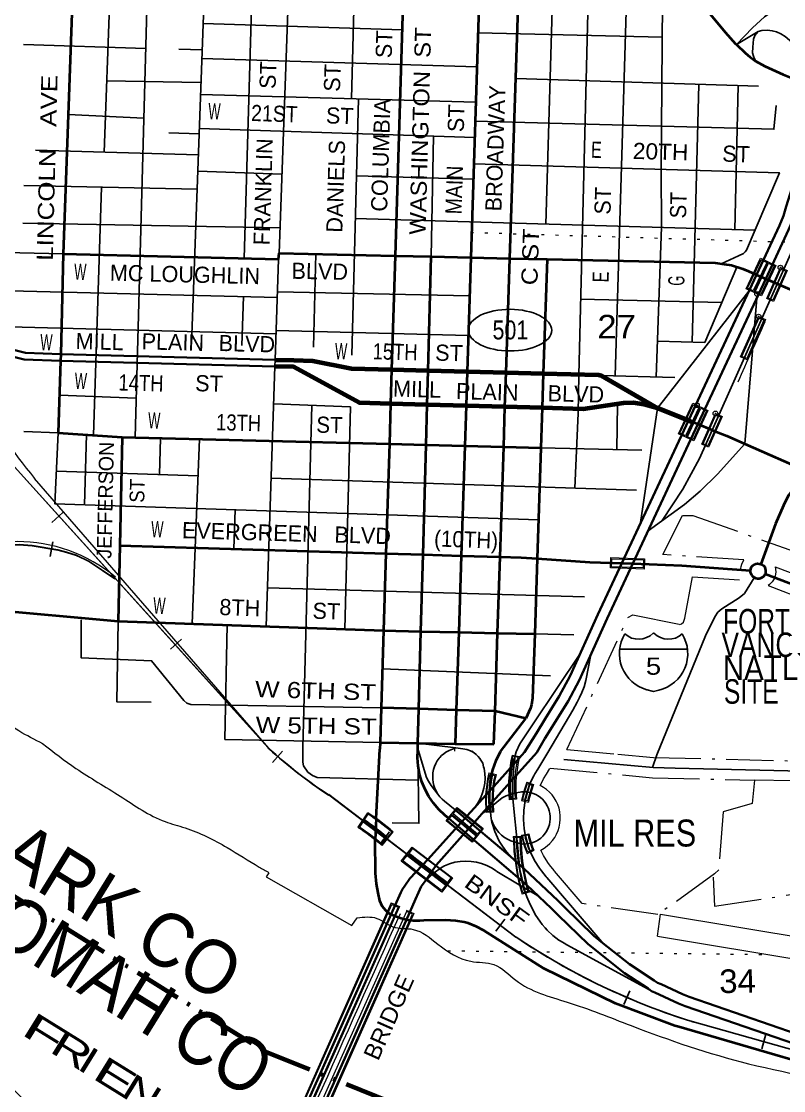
# Model space of a CAD drawing. Header units: feet. Extents: x -481249 to -254670, y -730376 to -544252.
# Drawn here: x -431141 to -425484, y -684744 to -676807 of the extents above; entities that cross this region are included whole.
import ezdxf
from ezdxf.enums import TextEntityAlignment as Align

# ---------------------------------------------------------------- set-up
doc = ezdxf.new("R2010")
doc.units = ezdxf.units.FT
doc.header["$LTSCALE"] = 70
doc.header["$PDMODE"] = 32
doc.header["$PDSIZE"] = 35
for name, pattern in [('DASH_DOUBLE_DOT', [9.2, 5, -1.2, 0.3, -1.2, 0.3, -1.2]), ('DOT_DASHED', [7.7, 5, -1.2, 0.3, -1.2]), ('DOTTED', [1.5, 0.3, -1.2])]:
    doc.linetypes.add(name, pattern=pattern)
for name, color, linetype, lineweight in [('10', 7, 'DASH_DOUBLE_DOT', 70), ('15', 7, 'Continuous', 25), ('17', 7, 'Continuous', 25), ('18', 7, 'Continuous', 35), ('19', 7, 'Continuous', 25), ('23', 7, 'Continuous', 70), ('24', 7, 'Continuous', 25), ('26', 7, 'Continuous', 40), ('27', 7, 'Continuous', 13), ('29', 7, 'Continuous', 25), ('34', 7, 'Continuous', 25), ('36', 7, 'Continuous', 13), ('39', 7, 'Continuous', 13), ('41', 7, 'Continuous', 13), ('44', 7, 'DOT_DASHED', 13), ('55', 7, 'Continuous', 13), ('56', 7, 'Continuous', 13), ('59', 7, 'Continuous', 13), ('60', 7, 'Continuous', 13), ('61', 7, 'Continuous', 13), ('7', 7, 'DOTTED', 13)]:
    doc.layers.add(name, color=color, linetype=linetype, lineweight=lineweight)
doc.layers.add('12', color=7, linetype='Continuous')
doc.layers.add('30', color=7, linetype='Continuous')

msp = doc.modelspace()

# ---------------------------------------------------------------- linework, layer by layer
at = {"layer": '10'}
msp.add_lwpolyline([(-432912.06, -682131.71), (-432469.8, -682511.77), (-429328.42, -684455.82), (-420368.76, -688056.63), (-416379.03, -688314.25)], dxfattribs=at)
at = {"layer": '15'}
for p, q in [((-426452.22, -681348.02), (-426449.59, -681345.37)), ((-426446.71, -681347.54), (-426449.82, -681345.37)), ((-426700.12, -681467.53), (-426448.86, -681467.53)), ((-426448.86, -681781.66), (-426506.94, -681765.33)), ((-426449.34, -681781.89), (-426391.5, -681764.86))]:
    msp.add_line(p, q, dxfattribs=at)
msp.add_lwpolyline([(-426198.56, -681467.53), (-426449.34, -681467.53), (-426448.86, -681467.53)], dxfattribs=at)
for centre, radius, start, end in [((-426425.03, -681499.43), 278.27, 148.44436, 254.43378), ((-426560.1, -681242.55), 150.58, 227.34248, 315.8117), ((-426338.59, -681242.55), 150.58, 224.18831, 312.69403), ((-426473.67, -681499.43), 278.27, 283.08087, 31.62484)]:
    msp.add_arc(centre, radius, start, end, dxfattribs=at)
at = {"layer": '17'}
msp.add_ellipse((-427514.52, -679098.57), major_axis=(309.24, -1), ratio=0.500121, dxfattribs=at)
at = {"layer": '18'}
for p, q in [((-425685.4, -678686.84), (-426190.38, -679769.29)), ((-425616.49, -678716.53), (-426120.73, -679797.38)), ((-426190.38, -679769.29), (-426684.63, -680828.74)), ((-426120.73, -679797.38), (-426603.29, -680831.77)), ((-427901.73, -682780.18), (-427848.57, -682721.21))]:
    msp.add_line(p, q, dxfattribs=at)
for points in [[(-425337.85, -677245.11), (-425346.62, -677488.03), (-425360.26, -677632.88), (-425388.51, -677863.67), (-425423.82, -678047.36), (-425466.18, -678181.59), (-425485.02, -678249.88), (-425515.61, -678322.89), (-425685.4, -678686.84)], [(-425262.95, -677249.18), (-425271.75, -677492.9), (-425285.69, -677640.95), (-425314.38, -677875.32), (-425350.99, -678065.79), (-425394.24, -678202.86), (-425413.99, -678274.44), (-425447.01, -678353.25), (-425616.49, -678716.53)], [(-426684.63, -680828.74), (-426862, -681208.93), (-427069.13, -681665.79), (-427149.16, -681816.51), (-427252.73, -681984.9), (-427318.64, -682090.87), (-427406.37, -682230.76)], [(-426603.29, -680831.77), (-426793.86, -681240.27), (-427001.79, -681698.89), (-427084.03, -681853.78), (-427188.94, -682024.35), (-427255.03, -682130.6), (-427316.61, -682232.67)], [(-427778.83, -682643.87), (-427722.24, -682581.1), (-427635.58, -682484.99), (-427446.93, -682275.76), (-427406.37, -682230.76)], [(-427723.98, -682690.15), (-427641.64, -682597.68), (-427469.42, -682404.26), (-427316.61, -682232.67)], [(-427848.57, -682721.21), (-427834.17, -682705.24), (-427778.83, -682643.87)], [(-427793.14, -682767.81), (-427776.43, -682749.05), (-427723.98, -682690.15)], [(-428924.51, -684618.15), (-428366.23, -683366.38), (-428324.68, -683273.23), (-428313.03, -683247.12), (-428296.27, -683223.23), (-428258.12, -683168.88), (-428122.23, -683024.73), (-427901.73, -682780.18)], [(-428145.55, -683189.05), (-428062.49, -683070.29), (-427846.27, -682827.47), (-427793.14, -682767.81)], [(-428812.96, -684662.98), (-428257.66, -683417.89), (-428215.58, -683323.56), (-428193.34, -683273.56), (-428173.6, -683229.17), (-428145.55, -683189.05)], [(-430862.86, -689102.35), (-430787.35, -688885.23), (-429780.95, -686538.44), (-428924.51, -684618.15)], [(-430749.38, -689141.82), (-430675.26, -688928.69), (-429670.88, -686586.59), (-428812.96, -684662.98)]]:
    msp.add_lwpolyline(points, dxfattribs=at)
at = {"layer": '19'}
for p, q in [((-428198.07, -682163.89), (-427916.94, -682199.82)), ((-427967.23, -682218.87), (-427916.94, -682199.82)), ((-427795.31, -682222.52), (-427770.65, -682245.98))]:
    msp.add_line(p, q, dxfattribs=at)
for points in [[(-425834.79, -676979.34), (-425714.66, -676855.38), (-425625.7, -676772.5), (-425498.32, -676685.22)], [(-425834.79, -676979.34), (-425673.98, -676882.78), (-425646.66, -676874.28), (-425604.28, -676871.92), (-425568.96, -676875.46), (-425536.04, -676884.34), (-425504.2, -676897.84), (-425472.41, -676919.04), (-425424.14, -676961.45), (-425402.95, -676985.01), (-425381.75, -677017.99), (-425369.98, -677040.37), (-425367.55, -677061.95), (-425367.62, -677208.23), (-425377.04, -677446.18), (-425379.4, -677575.76), (-425367.62, -677674.71)], [(-425673.98, -676882.78), (-425697.29, -676911.97), (-425707.89, -676939.07), (-425713.21, -676998.25), (-425713.78, -677039.19), (-425707.89, -677065.11), (-425704.01, -677072.3), (-425690.7, -677100.65)], [(-425068.3, -677449.22), (-425086.1, -677616.89), (-425095.06, -677662.02), (-425102.12, -677691.47), (-425143.32, -677846.67), (-425180.99, -677959.76), (-425242.22, -678107.01), (-426014.07, -679840.4)], [(-425742.95, -678810.21), (-426420.17, -679676.6), (-426545.62, -680526.64)], [(-426489.58, -680588.03), (-426220.63, -680392.34), (-426102.89, -680293.38), (-425975.72, -680168.51), (-425770.74, -679943.44), (-425683.67, -678860.53)], [(-426014.07, -679840.4), (-426108.05, -680051.46), (-426232.48, -680279.87), (-426384.95, -680511.9)], [(-427468.27, -682229.45), (-427440.9, -682169.93), (-427412.65, -682125.19), (-427343.21, -682020.38), (-426992.23, -681496.17)], [(-428049.15, -682542.97), (-428100.22, -682478.29), (-428120.36, -682446.94), (-428133.79, -682418.95), (-428195.24, -682214.04)], [(-427921.6, -682659.83), (-428000.47, -682594.9), (-428018.48, -682579.32), (-428034.77, -682561.95), (-428049.15, -682542.97), (-428061.47, -682522.59), (-428071.59, -682501.04), (-428079.41, -682478.55), (-428084.82, -682455.36), (-428087.79, -682431.73), (-428088.27, -682407.92), (-428086.26, -682384.2), (-428081.78, -682360.81), (-428074.87, -682338.02), (-428065.63, -682316.08), (-428054.14, -682295.22), (-428040.53, -682275.68), (-428036.13, -682270.18), (-428022.27, -682255.67), (-428006.98, -682242.69), (-427990.41, -682231.37), (-427967.23, -682218.87)], [(-427916.94, -682199.82), (-427865.96, -682207.04), (-427835.8, -682212.14), (-427808.53, -682222.24)], [(-427808.53, -682222.24), (-427798.77, -682226.93), (-427781.7, -682237.46), (-427765.82, -682249.72), (-427751.3, -682263.58), (-427738.32, -682278.87), (-427730.48, -682290.34), (-427717.33, -682313.76), (-427710.44, -682340.34), (-427707.22, -682352.78), (-427701.78, -682389.06), (-427700.17, -682425.72), (-427702.39, -682462.34), (-427708.43, -682498.53), (-427718.22, -682533.88), (-427731.65, -682568.03), (-427748.58, -682600.58), (-427768.82, -682631.18), (-427778.83, -682643.87)], [(-426464.19, -684004.22), (-426489.19, -683990.57), (-427092.53, -683661.18), (-427113.88, -683649.52), (-427142.53, -683631.74), (-427151.96, -683625.88), (-427197.1, -683591.8), (-427238.44, -683553.2), (-427253.82, -683535.48), (-427275.59, -683510.39), (-427292.71, -683485.48), (-427322.16, -683442.63), (-427365.71, -683362.88), (-427390.26, -683304.02), (-427400.69, -683279.02), (-427440.96, -683102.83), (-427455.87, -682942.76), (-427494.28, -682578.6), (-427493.84, -682427.94), (-427487.26, -682336.45), (-427476.24, -682256.03), (-427468.27, -682229.45)], [(-427655.32, -682724.66), (-427652.67, -682733.97), (-427642.45, -682759.43), (-427629.62, -682783.68), (-427614.33, -682806.46), (-427596.75, -682827.51), (-427577.05, -682846.61), (-427555.47, -682863.55), (-427532.24, -682878.14), (-427507.61, -682890.22), (-427435.19, -682911.94), (-427433.79, -682912.11), (-427423.51, -682912.99), (-427396.98, -682911.71), (-427374.17, -682909.79), (-427359.4, -682906.98), (-427358.13, -682906.63), (-427338.88, -682900.16), (-427320.42, -682891.72), (-427302.93, -682881.4), (-427286.63, -682869.3), (-427271.67, -682855.57), (-427258.23, -682840.35), (-427246.46, -682823.81), (-427236.48, -682806.12), (-427228.41, -682787.49), (-427222.32, -682768.12), (-427218.3, -682748.22), (-427216.37, -682728.01), (-427216.57, -682707.71), (-427218.89, -682687.54), (-427223.31, -682667.72), (-427229.77, -682648.47), (-427238.21, -682630), (-427248.54, -682612.52), (-427260.63, -682596.21), (-427274.36, -682581.26), (-427289.59, -682567.82), (-427306.13, -682556.05), (-427323.81, -682546.07), (-427342.44, -682537.99), (-427361.9, -682531.19), (-427394.79, -682526.51), (-427414.71, -682525.99), (-427428.68, -682526.81), (-427439.08, -682527.3), (-427472.04, -682532.15), (-427542.46, -682555.13), (-427571.94, -682570.64), (-427692.8, -682665.6), (-427723.98, -682690.15)], [(-427300.16, -683302.68), (-427327.29, -683286.42), (-427375.69, -683257.42), (-427446.37, -683215.06), (-427611.67, -683116), (-427617.36, -683111.85), (-427651.31, -683090.15), (-427687.34, -683072.11), (-427725.07, -683057.95), (-427764.06, -683047.8), (-427803.9, -683041.78), (-427844.16, -683039.96), (-427884.38, -683042.36), (-427924.13, -683048.95), (-427962.98, -683059.66), (-428000.49, -683074.37), (-428023.59, -683086.93), (-428033.58, -683094.2), (-428073.96, -683125.72), (-428145.55, -683189.05)]]:
    msp.add_lwpolyline(points, dxfattribs=at)
at = {"layer": '23', "lineweight": 35}
for p, q in [((-430850.63, -679326.26), (-429258.92, -679368.2)), ((-430849.31, -679276.28), (-429257.23, -679318.23)), ((-427848.57, -682721.21), (-427921.6, -682659.83)), ((-427901.73, -682780.18), (-427971.24, -682720.91))]:
    msp.add_line(p, q, dxfattribs=at)
at = {"layer": '23'}
for p, q in [((-426190.38, -679769.29), (-426420.17, -679676.6)), ((-426155.79, -679783.24), (-426190.38, -679769.29))]:
    msp.add_line(p, q, dxfattribs=at)
at = {"layer": '23', "lineweight": 35}
for points in [[(-433012.24, -677979.45), (-431456.95, -679137.85), (-431309.04, -679216.79), (-431111.82, -679266.13), (-430849.31, -679276.28)], [(-433047.32, -678015.67), (-431483.8, -679180.19), (-431327.15, -679263.8), (-431119.41, -679315.77), (-430850.63, -679326.26)], [(-427511.84, -683006.02), (-427621.43, -682912.14), (-427793.14, -682767.81), (-427848.57, -682721.21)], [(-427300.16, -683302.68), (-427388.7, -683217.64), (-427846.27, -682827.47), (-427901.73, -682780.18)], [(-426825.47, -683649.15), (-426892.5, -683595.85), (-427108.29, -683383.9), (-427150.5, -683342.43), (-427158.29, -683335.04), (-427411.84, -683094.43), (-427511.84, -683006.02)], [(-426464.19, -684004.22), (-426489.19, -683986.5), (-426664.85, -683871.34), (-426935.71, -683657.04), (-427157.68, -683440.04), (-427188.62, -683409.79), (-427207.68, -683391.49), (-427300.16, -683302.68)], [(-422855.94, -684627.71), (-423666.98, -684630.08), (-423690.35, -684630.15), (-423716.98, -684626.78), (-424530.9, -684523.82), (-425382.94, -684325.15), (-426184.54, -684047.19), (-426210.08, -684038.33), (-426234.54, -684027.17), (-426394.06, -683954.39), (-426419.98, -683942.56), (-426444.06, -683926.77), (-426628.31, -683805.91), (-426825.47, -683649.15)], [(-422856.52, -684702.8), (-423668.08, -684705.17), (-423694.21, -684705.25), (-423718.08, -684702.23), (-424544.1, -684597.73), (-425403.79, -684397.29), (-426213.67, -684116.45), (-426238.97, -684107.68), (-426263.67, -684096.28), (-426439.19, -684015.22), (-426464.19, -684004.22)]]:
    msp.add_lwpolyline(points, dxfattribs=at)
at = {"layer": '23'}
for points in [[(-429257.23, -679318.23), (-429119.94, -679321.84), (-428976.92, -679325.61), (-428691.24, -679383.15)], [(-428400.96, -679644.97), (-428630.68, -679638.7), (-429121.26, -679371.83), (-429258.92, -679368.2)], [(-428691.24, -679383.15), (-428393.09, -679391.01), (-428122.46, -679398.14), (-427832.79, -679405.77), (-427543.72, -679413.38), (-427267.87, -679420.65)], [(-427267.87, -679420.65), (-426859.1, -679431.42), (-426838.02, -679435.15), (-426809.34, -679451.97), (-426420.17, -679676.6)], [(-426420.17, -679676.6), (-426518.77, -679650.86), (-426599.62, -679638.35), (-426673.43, -679641.36), (-426971.79, -679683.95), (-427276.22, -679675.65), (-427552.04, -679668.12), (-427840.99, -679660.24), (-428129.41, -679652.37), (-428400.96, -679644.97)]]:
    msp.add_lwpolyline(points, dxfattribs=at)
at = {"layer": '24'}
msp.add_line((-427655.32, -682724.66), (-427659.29, -682676.46), dxfattribs=at)
for points in [[(-427233.32, -682234.43), (-427047.79, -681918.52), (-427016.01, -681860.23), (-426998.36, -681825.49), (-426981.88, -681787.81), (-426965.4, -681745.42), (-426951.28, -681699.49), (-426915.93, -681509.51)], [(-426825.47, -683649.15), (-426834.33, -683638.77), (-427241.09, -683162.5), (-427245.84, -683156.94), (-427280.38, -683112.5), (-427295.3, -683093.3), (-427332.01, -683034.58), (-427367.86, -682964.61), (-427373.43, -682949.04), (-427383.23, -682916.17), (-427402.22, -682843.33), (-427409.31, -682800.63), (-427414.81, -682731.6), (-427413.06, -682662.37), (-427402.76, -682590.16), (-427367.01, -682466.16), (-427357.1, -682442.88), (-427338.32, -682406.27), (-427331.2, -682392.39), (-427308.82, -682356.27), (-427233.32, -682234.43)], [(-427511.84, -683006.02), (-427547.38, -682962.16), (-427580.89, -682913.61), (-427590.62, -682899), (-427597.85, -682887.5), (-427608.37, -682863.61), (-427627.58, -682819.99), (-427650.09, -682749.75), (-427655.32, -682724.66)]]:
    msp.add_lwpolyline(points, dxfattribs=at)
at = {"layer": '26'}
for p, q in [((-430760.03, -676524.7), (-430830.07, -678533.1)), ((-427516.02, -678565.49), (-427452.7, -676626.73)), ((-428099.34, -678552.33), (-427805.51, -678558.96)), ((-427516.02, -678565.49), (-427240.04, -678571.72)), ((-428393.09, -679391.01), (-428400.96, -679644.97)), ((-426120.73, -679797.38), (-426155.79, -679783.24)), ((-426014.07, -679840.4), (-426120.73, -679797.38)), ((-425770.74, -679943.44), (-425299.39, -680150.55)), ((-428435.39, -680755.74), (-428453.13, -681328.26)), ((-428175.39, -681334.33), (-428159.8, -680764.08)), ((-427876.84, -680772.65), (-427895.14, -681340.65)), ((-427606.88, -681347.15), (-427588.4, -680781.38)), ((-427312.88, -680794), (-427331.21, -681353.36)), ((-430423.63, -681257.64), (-428453.13, -681328.26)), ((-428453.13, -681328.26), (-428470.91, -681901.72)), ((-428191.13, -681910.06), (-428175.39, -681334.33)), ((-427895.14, -681340.65), (-427913.75, -681918.33)), ((-427625.82, -681926.91), (-427606.88, -681347.15)), ((-428470.91, -681901.72), (-428478.89, -682159.43)), ((-427913.75, -681918.33), (-428191.13, -681910.06)), ((-427913.75, -681918.33), (-427921.81, -682168.28)), ((-427633.85, -682172.85), (-427625.82, -681926.91)), ((-427584.26, -682226.99), (-427398.46, -681981.37)), ((-428478.89, -682159.43), (-428480.4, -682207.99)), ((-428478.89, -682159.43), (-428198.07, -682163.89)), ((-428507.53, -682724.51), (-428480.4, -682207.99)), ((-428507.53, -682724.51), (-428515.79, -682881.61))]:
    msp.add_line(p, q, dxfattribs=at)
for points in [[(-428306.59, -676600.39), (-428366.9, -678546.29), (-428393.09, -679391.01)], [(-427742.96, -676617.77), (-427805.51, -678558.96), (-427516.02, -678565.49)], [(-427452.7, -676626.73), (-426219.44, -676664.77), (-426173.58, -676669.08), (-426119.45, -676683.21), (-426081.79, -676704.4), (-426052.16, -676726.61), (-425917.93, -676886.01), (-425841.7, -676972.86), (-425834.79, -676979.34)], [(-425834.79, -676979.34), (-425766.38, -677043.51), (-425734.6, -677068.55), (-425694.62, -677098.51), (-425622.8, -677137.71), (-425487.14, -677200.87), (-425438.87, -677220.32), (-425421.21, -677226.79), (-425400.6, -677232.68), (-425373.52, -677239.16), (-425337.85, -677245.11)], [(-430830.07, -678533.1), (-430849.31, -679276.28), (-430850.63, -679326.26)], [(-430830.07, -678533.1), (-429231.9, -678571.59), (-429228.37, -678526.85), (-428366.9, -678546.29), (-428099.34, -678552.33)], [(-428129.41, -679652.37), (-428122.46, -679398.14), (-428099.34, -678552.33)], [(-427805.51, -678558.96), (-427832.79, -679405.77), (-427840.99, -679660.24)], [(-427552.04, -679668.12), (-427543.72, -679413.38), (-427516.02, -678565.49)], [(-427240.04, -678571.72), (-427267.87, -679420.65), (-427276.22, -679675.65)], [(-427240.04, -678571.72), (-425992.41, -678599.87), (-425924.15, -678608.01), (-425871.17, -678616.85), (-425786.96, -678644.16), (-425745.35, -678661.02), (-425685.4, -678686.84)], [(-425685.4, -678686.84), (-425616.49, -678716.53), (-424374, -679251.72)], [(-430850.63, -679326.26), (-430868.38, -679859.66), (-430392.9, -679893.02)], [(-428400.96, -679644.97), (-428410.2, -679943.22), (-428435.39, -680755.74)], [(-428159.8, -680764.08), (-428137.55, -679950.12), (-428129.41, -679652.37)], [(-427840.99, -679660.24), (-427850.57, -679957.39), (-427876.84, -680772.65)], [(-427588.4, -680781.38), (-427561.73, -679964.7), (-427552.04, -679668.12)], [(-427276.22, -679675.65), (-427285.93, -679971.68), (-427312.88, -680794)], [(-430392.9, -679893.02), (-430410.98, -680695.95), (-430423.63, -681257.64)], [(-430392.9, -679893.02), (-428410.2, -679943.22), (-428137.55, -679950.12), (-427850.57, -679957.39), (-427561.73, -679964.7), (-427285.93, -679971.68)], [(-426014.07, -679840.4), (-425906.31, -679883.87), (-425770.74, -679943.44)], [(-425299.39, -680150.55), (-425422.87, -680291.04), (-425448.08, -680324.32), (-425485.6, -680399.42), (-425545.49, -680537.46), (-425652.03, -680834.59)], [(-430410.98, -680695.95), (-428435.39, -680755.74), (-428159.8, -680764.08), (-427876.84, -680772.65), (-427588.4, -680781.38)], [(-427588.4, -680781.38), (-427431.96, -680786.11), (-427312.88, -680794)], [(-427312.88, -680794), (-426922.5, -680819.86), (-426684.63, -680828.74), (-426603.29, -680831.77)], [(-426603.29, -680831.77), (-426238.58, -680845.38), (-425729.19, -680883.23)], [(-425729.22, -680883.41), (-425726.86, -680870.6), (-425724.21, -680862.06), (-425721.57, -680856.33), (-425714.2, -680847.05), (-425708.91, -680842.93), (-425702.15, -680838.66), (-425690.96, -680834.09), (-425678.02, -680831.6), (-425664.48, -680832.03), (-425652.13, -680834.54), (-425640.05, -680840.28), (-425632.83, -680845.23), (-425627.99, -680850.29), (-425624.29, -680857.73), (-425620.94, -680869.28), (-425618.57, -680881.2), (-425618, -680892.83), (-425619.16, -680902.1), (-425622.7, -680910.49), (-425628.87, -680921.53), (-425636.82, -680930.07), (-425648.29, -680937.72), (-425658, -680942.14), (-425666.24, -680943.9), (-425677.43, -680944.05), (-425688.61, -680941.55), (-425698.62, -680936.99), (-425704.49, -680933.3), (-425710.09, -680928.59), (-425719.21, -680918.15), (-425725.39, -680907.69), (-425728.63, -680897.54), (-425729.81, -680884)], [(-425621.05, -680906.58), (-423815.48, -681594.27), (-423757.11, -681628.03), (-423693.09, -681672.2), (-423362.96, -681911.72)], [(-432180.39, -681154.24), (-432072.85, -681143.03), (-432015.86, -681143.68), (-431408.36, -681170.54), (-430423.63, -681257.64)], [(-428453.13, -681328.26), (-428175.39, -681334.33), (-427895.14, -681340.65), (-427606.88, -681347.15), (-427331.21, -681353.36)], [(-427331.21, -681353.36), (-427346.84, -681830.07), (-427354.54, -681879.04), (-427363.37, -681905.55), (-427398.46, -681981.37)], [(-428199.44, -682213.95), (-428198.07, -682163.89), (-428191.13, -681910.06), (-428470.91, -681901.72)], [(-427398.46, -681981.37), (-427625.82, -681926.91), (-427913.75, -681918.33)], [(-428198.07, -682163.89), (-427921.81, -682168.28), (-427633.85, -682172.85)], [(-427971.24, -682720.91), (-427999.18, -682698.44), (-428043.03, -682656.7), (-428082.28, -682610.61), (-428116.49, -682560.67), (-428145.29, -682507.43), (-428168.38, -682451.47), (-428185.48, -682393.4), (-428196.43, -682333.86), (-428201.08, -682273.5), (-428199.44, -682213.95)], [(-427659.29, -682676.46), (-427665.68, -682598.75), (-427666.12, -682540.3), (-427663.06, -682494.12), (-427659.14, -682448.8), (-427650.23, -682391.1), (-427642.42, -682363.64), (-427617.15, -682294.35), (-427584.26, -682226.99)], [(-427710.17, -683555.56), (-427766.75, -683525.18), (-427824.94, -683500.56), (-427855.16, -683492.71), (-427916.71, -683483.75), (-427995.05, -683478.16), (-428153.97, -683480.4), (-428183.06, -683482.63), (-428234.54, -683482.64), (-428273.71, -683478.15), (-428321.84, -683466.97), (-428349.82, -683456.88), (-428406.89, -683433.38), (-428437.11, -683407.62), (-428462.84, -683375.16), (-428480.75, -683333.72), (-428494.18, -683274.39), (-428505.93, -683207.76), (-428512.09, -683128.83), (-428515.79, -682881.61)], [(-424654.17, -684739.08), (-424676.26, -684732.74), (-424701.26, -684724.54), (-426261.31, -684271), (-426291.04, -684262.36), (-426311.31, -684254.71), (-426732.51, -684095.83), (-427262.97, -683836.02), (-427710.17, -683555.56)]]:
    msp.add_lwpolyline(points, dxfattribs=at)
at = {"layer": '29'}
for p, q in [((-428569.75, -673062.86), (-428692.28, -677380.82)), ((-430482.15, -676533.28), (-430527.77, -677776.49)), ((-430204.48, -676541.84), (-430297.25, -679895.44)), ((-429782.45, -676554.86), (-429879.44, -679201.81)), ((-429428.99, -676565.76), (-429486.49, -678565.46)), ((-427200.4, -676634.51), (-427249.09, -678311.48)), ((-426648.97, -676651.52), (-426733.7, -679438.21)), ((-429792.25, -676822.27), (-428314.94, -676869.77)), ((-427751.79, -676891.6), (-426385.38, -676924.62)), ((-431125.62, -676977.2), (-430217.36, -677007.47)), ((-429799.42, -677017.93), (-429971.95, -677013.98)), ((-429801.77, -677082.16), (-427759.88, -677142.92)), ((-430508.37, -677247.73), (-429808.28, -677259.88)), ((-427472.43, -677230.82), (-425670.36, -677288.51)), ((-426113.22, -677274.33), (-426161.62, -679187.94)), ((-429811.56, -677349.18), (-427768.39, -677406.93)), ((-425821.76, -677283.66), (-425845.83, -678352.88)), ((-428640.01, -677382.29), (-428688.68, -679283.18)), ((-430793.98, -677498.19), (-430231.66, -677524.28)), ((-429822.26, -677641.37), (-430046.61, -677632.66)), ((-429820.79, -677601.24), (-427776.82, -677668.64)), ((-428081.43, -677658.6), (-428099.34, -678552.33)), ((-431035.67, -677761.35), (-429827.98, -677797.35)), ((-429832.42, -677918.7), (-429207.56, -677940.14)), ((-428654.65, -677954.13), (-427786.79, -677978.08)), ((-431122.48, -678024.17), (-429837.26, -678050.79)), ((-430547.4, -678036.08), (-430606.74, -679878.02)), ((-431129.49, -678303.88), (-429221.73, -678339.57)), ((-428662.73, -678269.77), (-425697.49, -678357.26)), ((-428956.41, -678532.99), (-428974.33, -679225.64)), ((-431428.77, -678802.11), (-429241.54, -678855.91)), ((-429493.56, -678849.71), (-429504.78, -679211.67)), ((-429240.15, -678814.79), (-427814.66, -678843.06)), ((-426990.81, -678868.81), (-425942.94, -678894.11)), ((-431425.65, -679067.94), (-429250.71, -679126.15)), ((-427824.2, -679138.98), (-429249.83, -679100.18)), ((-429258.92, -679368.2), (-429324.35, -681297.04)), ((-426838.02, -679435.15), (-426290.7, -679451.21)), ((-430859.14, -679582.04), (-430289.2, -679604.38)), ((-429268.29, -679644.4), (-428698.5, -679666.73)), ((-428985.45, -679655.48), (-429051.33, -682201.72)), ((-426716.05, -679647.44), (-426723.01, -679985.94)), ((-428698.5, -679666.73), (-428740.77, -681317.95)), ((-430868.38, -679859.66), (-431123.26, -679851.58)), ((-430658.44, -679874.39), (-430673.79, -680395.79)), ((-430108.94, -679900.21), (-430116.18, -680169.82)), ((-429819.08, -679907.55), (-429873.89, -681277.34)), ((-427285.93, -679971.68), (-426537.25, -679990.64)), ((-429829.96, -680179.36), (-430881.4, -680144.3)), ((-426576.43, -680285.97), (-429287.04, -680197.14)), ((-429554.9, -680432.88), (-429563.88, -680721.59)), ((-429314.7, -681012.53), (-426962.86, -681078.99)), ((-429614.06, -681286.65), (-429631.4, -682137.95)), ((-427331.21, -681353.36), (-427041.87, -681359.88)), ((-428461.95, -681612.61), (-427215.09, -681663.69)), ((-429631.4, -682137.95), (-428478.89, -682159.43)), ((-426456.68, -682345.76), (-426424.76, -682251.47))]:
    msp.add_line(p, q, dxfattribs=at)
for points in [[(-429088.63, -674641.79), (-429159.64, -676589.5), (-429228.37, -678526.85)], [(-427034.27, -680270.97), (-427008.12, -679715.51), (-427005.08, -679433.76), (-426934.58, -676642.71)], [(-426429.69, -679447.13), (-426389.38, -678331.58), (-426392.85, -677911.85), (-426383.37, -676659.71)], [(-427772.91, -677547.07), (-425555.84, -677607.57), (-425539.93, -677429.89)], [(-427783.08, -677862.91), (-425515.34, -677929.78), (-425695.85, -678353.42), (-425759.46, -678504.58), (-425770.49, -678518), (-425781.08, -678528.59), (-425817.89, -678545.89), (-425947.21, -678605.26)], [(-430830.07, -678533.1), (-431370.42, -678518.6), (-431410.44, -678513.89), (-431445.55, -678504.15), (-431464.58, -678483.27), (-431531.53, -678319.31)], [(-429231.9, -678571.59), (-429257.23, -679318.23), (-429258.92, -679368.2)], [(-426420.06, -679180.63), (-426068.77, -679190.56), (-425830.8, -678629.94)], [(-430868.38, -679859.66), (-430892.57, -680388.54), (-427303.49, -680507.5)], [(-425703.03, -680938.32), (-425774.97, -681052.47), (-425814, -681086.79), (-425943.46, -681166.86), (-425971.71, -681192.76), (-425994.77, -681225.85), (-426064.27, -681366.96), (-426424.76, -682251.47)], [(-430697.2, -681249.32), (-430697.2, -681531.94), (-430174.89, -681552.23), (-429936.15, -681846.71), (-429913.35, -681867.53), (-429882.75, -681876.95), (-428470.91, -681901.72)], [(-430423.63, -681257.64), (-430433.56, -681856.94), (-430178.21, -681859.96)], [(-429051.33, -682201.72), (-429053.05, -682306.67), (-429046.33, -682333.55), (-429015.19, -682380.18), (-428981.42, -682405.21), (-428945.11, -682420.24), (-428196.06, -682440.23)], [(-428199.44, -682213.95), (-428191.3, -682759.02), (-428390.51, -682757.04)], [(-427115.99, -682284.53), (-426453.28, -682345.85), (-426289.4, -682350.1), (-423569.72, -682413.96)]]:
    msp.add_lwpolyline(points, dxfattribs=at)
at = {"layer": '34', "lineweight": 13}
for p, q in [((-429304.64, -682201.79), (-431042.75, -680198.63)), ((-428859.44, -682547.25), (-427471.64, -683604.74)), ((-428642.59, -682789.04), (-428569.83, -682680.48)), ((-428606.09, -682748.95), (-428632.03, -682787.66)), ((-428597.18, -682735.67), (-428567.77, -682691.78)), ((-428464.74, -682924.36), (-428381.29, -682823.79)), ((-426154.13, -684233.18), (-424435.66, -684717.76))]:
    msp.add_line(p, q, dxfattribs=at)
at = {"layer": '34'}
for p, q in [((-430833.32, -680452.9), (-430915.42, -680527.03)), ((-430926.72, -680778.95), (-430908.21, -680669.9)), ((-429952.72, -681392.94), (-430034.81, -681467.07)), ((-429277.35, -682307.36), (-429203.39, -682224.92)), ((-428475.71, -682910.28), (-428408.59, -682822.19)), ((-427620.28, -683558.82), (-427553.16, -683470.74)), ((-426668.78, -684105.12), (-426624.75, -684003.51)), ((-425645.32, -684432.31), (-425615.26, -684325.73))]:
    msp.add_line(p, q, dxfattribs=at)
at = {"layer": '34', "lineweight": 13}
for points in [[(-431642.99, -679051.17), (-431622.84, -679239.51), (-431608.72, -679305.45), (-431573.42, -679424.38), (-431509.3, -679594.6), (-431413.36, -679795.28), (-431352.16, -679903.6), (-431293.65, -679990.74), (-431240.48, -680061.51), (-429309.11, -682200.26)], [(-431942.01, -680955.23), (-431695.15, -680809.79), (-431570.1, -680750.34), (-431515.96, -680731.5), (-431448.18, -680712.66), (-431268.8, -680693.82), (-431158.17, -680691.46), (-431062.16, -680699.05), (-430870.99, -680731.5), (-430807.44, -680747.98), (-430735.05, -680770.7), (-430637.96, -680816.28), (-430440.23, -680943.45)], [(-428465.73, -682913.03), (-428436.7, -682878.04), (-428606.09, -682748.95)], [(-428392.01, -682824.19), (-428426.49, -682865.73), (-428597.18, -682735.67)]]:
    msp.add_lwpolyline(points, dxfattribs=at)
at = {"layer": '34'}
for points in [[(-429309.11, -682200.26), (-431240.48, -680061.51), (-431293.65, -679990.74), (-431352.16, -679903.6), (-431413.36, -679795.28), (-431509.3, -679594.6), (-431573.42, -679424.38), (-431608.72, -679305.45), (-431622.84, -679239.51), (-431642.99, -679051.17)], [(-429308.29, -682199.52), (-431239.63, -680060.81), (-431292.75, -679990.1), (-431351.22, -679903.02), (-431412.38, -679794.77), (-431508.29, -679594.17), (-431572.38, -679424.03), (-431607.65, -679305.18), (-431621.75, -679239.34), (-431641.9, -679051.05)], [(-431942.57, -680954.28), (-431695.67, -680808.82), (-431570.52, -680749.32), (-431516.29, -680730.45), (-431448.39, -680711.58), (-431268.87, -680692.72), (-431158.14, -680690.36), (-431062.02, -680697.96), (-430870.76, -680730.42), (-430807.14, -680746.92), (-430734.65, -680769.67), (-430637.43, -680815.32), (-430447.23, -680945.12)], [(-429311.11, -682198.02), (-429253.82, -682249.43), (-429204.69, -682291.51), (-429154.82, -682332.76), (-429104.16, -682373.72), (-429052.78, -682413.31), (-429000.94, -682451.85), (-428948.31, -682490.07), (-428894.96, -682526.95), (-428862.6, -682548.56), (-428859.5, -682545.83), (-427471.26, -683603.65), (-427469.3, -683603.69), (-427396.75, -683652.08), (-427323.76, -683698.37), (-427249.94, -683743.42), (-427175.16, -683787.93), (-427099.68, -683830.51), (-427023.78, -683871.58), (-426946.9, -683912.11), (-426869.33, -683950.71), (-426791.33, -683987.79), (-426712.1, -684023.92), (-426632.85, -684058.27), (-426553.05, -684091.8), (-426472.13, -684123.67), (-426391.2, -684153.75), (-426309.44, -684182.61), (-426227.53, -684210.35), (-426197.4, -684219.84), (-424434.55, -684716.94)]]:
    msp.add_lwpolyline(points, dxfattribs=at)
at = {"layer": '34', "lineweight": 13}
for centre, radius, start, end in [((-428883.73, -678364.29), 2833.05, 188.8609, 220.35179), ((-431172.8, -681809.05), 1140.6, 50.16872, 129.79003), ((-426804.77, -679454.23), 3717.21, 227.77367, 236.38791), ((-429666.02, -684333.35), 1924.03, 49.8748, 56.4949), ((-429668.73, -684336.11), 1986.87, 49.60806, 56.39564), ((-429668.73, -684336.11), 1978.87, 49.82109, 56.19571), ((-429669.64, -684337.03), 1856.72, 49.52546, 56.43052), ((-429669.64, -684337.03), 1864.72, 49.78756, 56.1901), ((-424690.6, -679489.2), 4965.99, 235.97088, 252.8836)]:
    msp.add_arc(centre, radius, start, end, dxfattribs=at)
msp.add_ellipse((-497517.52, -773859.97), major_axis=(2471.05, 114230.02), ratio=0.999999, start_param=5.6504327, end_param=5.6537261, dxfattribs=at)
at = {"layer": '36'}
for q in [(-426396.8, -683433.33), (-422435.31, -684260.16)]:
    msp.add_line((-426421.22, -683597.71), q, dxfattribs=at)
msp.add_lwpolyline([(-426396.8, -683433.33), (-422402.53, -684097.17), (-422435.31, -684260.16)], dxfattribs=at)
at = {"layer": '39'}
msp.add_lwpolyline([(-429304.03, -683125.84), (-429324.03, -683157.92), (-428689.2, -683518.91), (-428649.2, -683460.78)], dxfattribs=at)
for points in [[(-430982.31, -682168.61), (-431312.84, -681953.03), (-431419.47, -681829.92), (-431568.3, -681726.31), (-431761.16, -681626.2), (-431848.11, -681531.29), (-431978.92, -681425.88), (-432234.48, -681207.15), (-432458.32, -681014.76), (-432577.6, -680951.46), (-432631.38, -680932.87), (-432780.28, -680835.25), (-432913.27, -680745.81), (-433002.43, -680670.86)], [(-441960.12, -681960.04), (-441662.63, -682203.39), (-441169.92, -682592.42), (-440424.85, -683186), (-440016.25, -683538.93), (-439647.71, -683845.74), (-439149.02, -684190.67), (-438928.71, -684353.1), (-438442.06, -684647.91), (-437837.25, -685024.93), (-436992.11, -685578.43), (-436511.48, -685855.19), (-436411.37, -685869.24), (-436339.28, -685901.33), (-436146.99, -686087.82), (-435926.65, -686294.36), (-435401.93, -686661.35), (-434424.71, -687104.6), (-433567.67, -687465.63), (-432776.71, -687786.56), (-432053.82, -688103.46), (-431541.13, -688426.33), (-431274.77, -688602.81), (-431058.49, -688713.12), (-430811.23, -688797.15), (-430568.07, -688901.1), (-430108.26, -689084.67), (-429396.48, -689385.05), (-429132.15, -689501.38), (-428767.71, -689653.82), (-428092.89, -689940.63), (-427776.54, -690002.84), (-427197.88, -690173.36), (-426699.32, -690289.73), (-426266.85, -690374.02), (-425768.29, -690506.43), (-425085.52, -690674.96), (-424388.76, -690823.45), (-423647.96, -690949.89), (-422747.04, -691012.2), (-421856.17, -691028.4), (-421097.4, -691062.62), (-420378.7, -691072.77), (-420230.58, -691024.68), (-419932.27, -691054.81), (-419748.07, -691086.92), (-419541.84, -691135.07), (-418857.17, -691149.23), (-418028.36, -691151.38), (-417413.72, -691207.63), (-416907.24, -691193.69), (-416647.01, -691151.63), (-416431.66, -691120.24)], [(-440296.9, -681993.53), (-439582.36, -682620.77), (-439366.06, -682759.15), (-439287.94, -682847.38), (-439175.8, -682889.5), (-439071.65, -682983.75), (-438358.66, -683481.09), (-438062.24, -683713.7), (-437795.89, -683858.1), (-437701.75, -683938.32), (-437581.58, -684038.58), (-437489.5, -684020.55), (-437399.42, -683998.52), (-437175.17, -684066.72), (-436722.6, -684279.32), (-436101.8, -684608.23), (-435651.21, -684866.94), (-435300.76, -685065.49), (-435006.34, -685288.08), (-434493.59, -685715.21), (-433934.82, -686096.24), (-433762.61, -686174.46), (-433736.59, -686170.45), (-433656.53, -686138.39), (-433604.44, -686200.55), (-433546.33, -686292.79), (-433346.04, -686449.2), (-432753.24, -686838.25), (-432456.84, -687028.77), (-431805.98, -687415.83), (-431623.72, -687548.18), (-431141.1, -687802.89), (-430735.01, -688051.5), (-430466.38, -688176.92), (-430036.57, -688159), (-429331.3, -687869.38), (-429125.12, -687823.3), (-429039.01, -687875.44), (-428836.68, -688104.03), (-428676.29, -688499.02), (-428704.17, -688755.64), (-428748.12, -688918.03), (-428702.03, -689002.24), (-428607.91, -689040.35), (-428503.83, -689006.29), (-428465.84, -688924.1), (-428439.84, -688877.99), (-428367.78, -688859.96), (-428239.61, -688942.18), (-427923.17, -689172.8), (-427520.64, -689395.41), (-427150.2, -689543.84), (-426593.55, -689720.37), (-425972.87, -689854.81), (-425272.1, -690001.29), (-424629.43, -690061.55), (-424291.14, -690005.47), (-424038.89, -690001.51), (-423212.09, -689993.64), (-422693.62, -689925.57), (-422397.41, -689801.32), (-422361.42, -689711.1), (-422495.69, -689484.53), (-422852.96, -689242.99), (-422954.31, -689185.72)], [(-426448.26, -688256.83), (-426744.5, -688340.99), (-427012.72, -688407.1), (-427332.99, -688485.23), (-427769.38, -688545.3), (-427969.58, -688537.24), (-428075.73, -688453.02), (-428412.23, -688156.24), (-428472.36, -688041.95), (-428420.36, -687947.73), (-428282.26, -687901.64), (-427843.87, -687823.53), (-427765.78, -687845.6), (-427659.71, -687793.49), (-427361.47, -687699.31), (-427029.21, -687589.11), (-426985.23, -687484.86), (-427167.46, -687398.62), (-427515.93, -687182.03), (-428134.72, -686853.12), (-428727.53, -686452.04), (-429280.29, -686085.04), (-429498.57, -685958.7), (-429540.66, -685882.51), (-429650.79, -685838.38), (-429947.19, -685645.86), (-430373.78, -685357.08), (-430588.03, -685274.84), (-430750.25, -685172.56), (-431319.13, -684617.11), (-431739.73, -684294.25), (-431984.07, -684119.78), (-432292.53, -683837.04), (-432705.08, -683586.35), (-432795.18, -683566.29), (-432845.19, -683630.44), (-432791.04, -683802.87), (-432706.82, -684041.46), (-432756.81, -684139.69), (-432940.94, -684223.86), (-433073.08, -684213.81), (-433187.3, -684025.34), (-433303.54, -683794.75), (-433233.58, -683614.33), (-433157.56, -683524.12), (-433117.56, -683457.97), (-433157.64, -683393.8), (-433285.8, -683325.62), (-433566.23, -683060.92), (-433958.82, -682699.97), (-434034.91, -682673.9), (-434129, -682671.88), (-434239.16, -682587.65), (-434330.7, -682342.15), (-434429.41, -682102.25)], [(-430983.83, -682167.48), (-430735.88, -682351.7), (-430407.44, -682558.27), (-430075, -682746.78), (-429926.83, -682792.92), (-429614.44, -682939.33), (-429376.13, -683083.73), (-429304.03, -683125.84)], [(-428649.2, -683460.78), (-428503.05, -683464.81), (-428384.9, -683526.98), (-428232.74, -683547.06), (-428050.5, -683655.36), (-427806.19, -683783.71), (-427634, -683807.8), (-427471.78, -683924.11), (-427091.31, -684086.58), (-426614.75, -684261.09), (-425743.73, -684543.93), (-424788.63, -684834.81), (-424642.42, -684941.09), (-424522.22, -685087.47), (-424221.82, -685267.96), (-423959.51, -685368.25), (-423805.28, -685502.61), (-423669.06, -685657.01), (-423622.97, -685735.21), (-423616.92, -685813.4)]]:
    msp.add_spline(points, degree=3, dxfattribs=at)
at = {"layer": '44'}
msp.add_line((-427092.23, -682211.41), (-426715.14, -682245.42), dxfattribs=at)
for points in [[(-425780.24, -680804.44), (-426381.23, -680764.57), (-426234.57, -680473.7), (-426156.6, -680474.59), (-423279.44, -681496.88)], [(-425805.26, -680882.17), (-425799.81, -680852.63), (-425794.38, -680835.14), (-425780.24, -680804.44)], [(-425547.44, -680854.36), (-425543.93, -680872), (-425542.77, -680895.67), (-425546.03, -680921.7), (-425555.21, -680943.46), (-425567.81, -680966.01), (-425587.9, -680987.6), (-425599.23, -680995.15)], [(-425547.44, -680854.36), (-423783.15, -681526.33), (-423716.98, -681564.6), (-423649.77, -681610.97), (-423409.06, -681785.61)], [(-427092.23, -682211.41), (-426640.63, -681232.53), (-426602.43, -681212.97), (-426255.3, -681282.86), (-426242.34, -681278.62), (-426227.04, -681265.67), (-426216.82, -681237.33), (-426159.95, -680928.86), (-425789.5, -680953.53)], [(-425599.23, -680995.15), (-423847.81, -681662.21), (-423797.24, -681691.46), (-423736.41, -681733.43), (-423455.13, -681937.51)], [(-426715.14, -682245.42), (-426448.85, -682270.94), (-423620.87, -682337.82), (-423607.5, -682302.9)], [(-427291.05, -682478.44), (-427271.59, -682440.5), (-427265.85, -682429.32), (-427245.07, -682395.77), (-427218.4, -682352.74)], [(-427217.02, -682350.5), (-426457.71, -682420.76), (-425699.45, -682438.98)], [(-427286.55, -682958.82), (-427261.41, -682943.98), (-427238.79, -682927.19), (-427218.06, -682908.16), (-427199.41, -682887.04), (-427183.07, -682864.09), (-427169.22, -682839.54), (-427158.04, -682813.71), (-427149.59, -682786.84), (-427144.01, -682759.24), (-427141.33, -682731.21), (-427141.61, -682703.04), (-427144.83, -682675.06), (-427150.96, -682647.57), (-427159.92, -682620.88), (-427171.63, -682595.24), (-427185.96, -682571), (-427202.73, -682548.38), (-427221.78, -682527.63), (-427242.91, -682508.99), (-427265.84, -682492.67), (-427291.05, -682478.44)], [(-425699.45, -682438.98), (-425717.49, -682612.65), (-425933.84, -682674.83), (-425965.82, -683104.16), (-425995.87, -683134.25), (-426416.53, -683437.16), (-426978.48, -683354.5)], [(-426007.89, -683160.33), (-425997.84, -683374.99), (-425102.36, -683238.61), (-425098.46, -682584.59), (-424872.08, -682574.57), (-424876.04, -682457.01), (-425699.45, -682438.98)], [(-426978.48, -683354.5), (-427184.06, -683113.79), (-427187.69, -683109.54), (-427221.16, -683066.48), (-427233.73, -683050.3), (-427266.72, -682997.53), (-427286.55, -682958.82)]]:
    msp.add_lwpolyline(points, dxfattribs=at)
at = {"layer": '55'}
for p, q in [((-425705.76, -678817.71), (-425599.14, -678591.59)), ((-426102.19, -679667.74), (-426207.42, -679894.51)), ((-426765.81, -680787.04), (-426516, -680796.69)), ((-426516, -680796.69), (-426518.89, -680871.64)), ((-428396.11, -683350.42), (-429610.65, -686079.92)), ((-428334.76, -683377.77), (-429549.34, -686107.23)), ((-428396.11, -683350.42), (-428334.76, -683377.77)), ((-428228.01, -683429.41), (-429441.89, -686160.03)), ((-428285.76, -683403.67), (-428228.01, -683429.41))]:
    msp.add_line(p, q, dxfattribs=at)
for points in [[(-425762.29, -678791.06), (-425655.67, -678564.94), (-425542.61, -678618.25), (-425649.23, -678844.37)], [(-425751.64, -678787.23), (-425651.84, -678575.58), (-425609.79, -678595.41), (-425709.58, -678807.06)], [(-425595.31, -678602.24), (-425553.25, -678622.07), (-425653.05, -678833.72), (-425695.11, -678813.88)], [(-426045.49, -679694.04), (-426150.73, -679920.82), (-426264.11, -679868.2), (-426158.88, -679641.43)], [(-426253.48, -679864.31), (-426154.99, -679652.05), (-426112.8, -679671.62), (-426211.3, -679883.88)], [(-426098.29, -679678.35), (-426056.11, -679697.92), (-426154.61, -679910.19), (-426196.79, -679890.62)], [(-426760.4, -680854.29), (-426758.12, -680795.34), (-426524.3, -680804.37), (-426526.57, -680863.33)], [(-428239.78, -682935.56), (-427940.57, -683163.38), (-428020.64, -683269.97), (-428321.33, -683040.06)], [(-427951.73, -683164.93), (-428238.33, -682946.71), (-428268.86, -682985.83), (-427981.61, -683204.71)], [(-428278.71, -682998.45), (-427991.23, -683217.5), (-428022.19, -683258.71), (-428310.05, -683038.61)], [(-428392.05, -683360.98), (-428345.31, -683381.82), (-429553.39, -686096.66), (-429600.09, -686075.86)], [(-428281.71, -683414.22), (-429494.42, -686127.88), (-429445.95, -686149.46), (-428238.56, -683433.45)]]:
    msp.add_lwpolyline(points, close=True, dxfattribs=at)
msp.add_lwpolyline([(-426518.89, -680871.64), (-426768.71, -680861.98), (-426765.81, -680787.04)], dxfattribs=at)
for centre, major_axis, ratio, start_param, end_param in [((-1966783.95, 894.2), (138261.2, 1678468.04), 0.999697, 4.3743924, 4.3761663), ((294080.31, -1007384.28), (5533.17, -791742), 0.999939, 4.2838746, 4.2876893)]:
    msp.add_ellipse(centre, major_axis=major_axis, ratio=ratio, start_param=start_param, end_param=end_param, dxfattribs=at)
for p in [(-425508.01, -678634.64), (-425680.89, -678829.44), (-425669.71, -678997.45), (-426127.13, -679656.16), (-425990.08, -679717.27)]:
    msp.add_point(p, dxfattribs=at)
at = {"layer": '56'}
for p, q in [((-427499.25, -682252.7), (-427444.72, -682264.42)), ((-427454.36, -682270.53), (-427493.12, -682262.2)), ((-427671.18, -682385.23), (-427618.05, -682398.08)), ((-427665.19, -682394.9), (-427627.74, -682403.96)), ((-427465.57, -682579.58), (-427520.15, -682585.44)), ((-427636.88, -682675.5), (-427691.04, -682679.82)), ((-427490.12, -682856.65), (-427434.99, -682855.24)), ((-427481.93, -682864.44), (-427442.6, -682863.43)), ((-427372.03, -683271.73), (-427425.27, -683286.56))]:
    msp.add_line(p, q, dxfattribs=at)
for points in [[(-425457.76, -678656.99), (-425559.36, -678885.41), (-425609.61, -678863.06), (-425508.01, -678634.64)], [(-425599.05, -678859), (-425503.95, -678645.19), (-425468.31, -678661.04), (-425563.41, -678874.85)], [(-425619.49, -679019.87), (-425753.51, -679320.08), (-425803.73, -679297.66), (-425669.71, -678997.45)], [(-425793.16, -679293.61), (-425665.66, -679008.01), (-425630.05, -679023.91), (-425757.55, -679309.51)], [(-425939.84, -679739.66), (-426041.61, -679968.01), (-426091.85, -679945.62), (-425990.08, -679717.27)], [(-425986.03, -679727.83), (-425950.4, -679743.71), (-426045.65, -679957.45), (-426081.28, -679941.57)]]:
    msp.add_lwpolyline(points, close=True, dxfattribs=at)
for points in [[(-427499.25, -682252.7), (-427507.85, -682292.36), (-427519.62, -682368.72), (-427526.58, -682448.21), (-427524.98, -682511.58), (-427520.15, -682585.44)], [(-427493.12, -682262.2), (-427499.98, -682293.82), (-427511.67, -682369.68), (-427518.57, -682448.46), (-427516.99, -682511.22), (-427512.71, -682576.59), (-427474.17, -682572.45)], [(-427474.17, -682572.45), (-427478.38, -682520.77), (-427478.92, -682444.75), (-427472.98, -682379.75), (-427462.73, -682306.48), (-427454.36, -682270.53)], [(-427444.72, -682264.42), (-427454.86, -682307.94), (-427465.03, -682380.67), (-427470.92, -682445.09), (-427470.38, -682520.42), (-427465.57, -682579.58)], [(-427671.18, -682385.23), (-427681.26, -682428.98), (-427690.36, -682488.21), (-427695.71, -682545.87), (-427697.32, -682603.02), (-427693.57, -682649.25), (-427691.04, -682679.82)], [(-427683.73, -682671.21), (-427685.6, -682648.6), (-427689.31, -682602.81), (-427687.72, -682546.35), (-427682.42, -682489.19), (-427673.4, -682430.49), (-427665.19, -682394.9)], [(-427627.74, -682403.96), (-427638.31, -682446.78), (-427644.81, -682502.55), (-427648.04, -682552.77), (-427649.67, -682609.44), (-427645.89, -682658.62), (-427645.33, -682668.14), (-427683.73, -682671.21)], [(-427618.05, -682398.08), (-427630.42, -682448.21), (-427636.84, -682503.27), (-427640.05, -682553.14), (-427641.66, -682609.25), (-427637.91, -682658.08), (-427636.88, -682675.5)], [(-427490.12, -682856.65), (-427489.57, -682880.01), (-427485.24, -682967.65), (-427469.02, -683090.44), (-427460.91, -683140.81), (-427449.02, -683201.68), (-427425.27, -683286.56)], [(-427419.72, -683276.71), (-427441.23, -683199.83), (-427453.03, -683139.41), (-427461.1, -683089.28), (-427477.27, -682966.93), (-427481.57, -682879.72), (-427481.93, -682864.44)], [(-427442.6, -682863.43), (-427438.08, -682956.11), (-427431.01, -683040.62), (-427414.16, -683130.26), (-427399.49, -683203.55), (-427381.9, -683266.17), (-427419.72, -683276.71)], [(-427434.99, -682855.24), (-427430.1, -682955.58), (-427423.07, -683039.54), (-427406.31, -683128.74), (-427391.71, -683201.68), (-427372.03, -683271.73)]]:
    msp.add_lwpolyline(points, dxfattribs=at)
for centre, radius, start, end in [((-426578.86, -682479.06), 931.55, 167.53621, 186.4658), ((-426855.85, -682585.68), 810.42, 166.06838, 184.68432), ((-425810.69, -682824.34), 1658.54, 181.13717, 195.99163)]:
    msp.add_arc(centre, radius, start, end, dxfattribs=at)
msp.add_ellipse((-375213.82, -701696.75), major_axis=(908.29, 55261.17), ratio=1, start_param=1.1647793, end_param=1.1736563, dxfattribs=at)
at = {"layer": '59'}
for p, q in [((-427907.35, -682640.85), (-427713.4, -682799.05)), ((-427795.67, -682899.91), (-427989.62, -682741.7)), ((-427948.32, -682691.07), (-427755.07, -682850.14))]:
    msp.add_line(p, q, dxfattribs=at)
for points in [[(-427989.62, -682741.7), (-427948.32, -682691.07), (-427907.35, -682640.85)], [(-427713.4, -682799.05), (-427755.07, -682850.14), (-427795.67, -682899.91)]]:
    msp.add_lwpolyline(points, dxfattribs=at)
for points in [[(-427937.08, -682689.95), (-427906.2, -682652.09), (-427724.64, -682800.19), (-427756.18, -682838.86)], [(-427947.2, -682702.35), (-427766.29, -682851.25), (-427796.81, -682888.66), (-427978.37, -682740.55)]]:
    msp.add_lwpolyline(points, close=True, dxfattribs=at)
at = {"layer": '60'}
for p, q in [((-427389.53, -682454.39), (-427339.64, -682472.03)), ((-427384.6, -682464.61), (-427349.74, -682476.94)), ((-427429.7, -682590.94), (-427377.76, -682601.3)), ((-427428.88, -682846.74), (-427374.27, -682836.84)), ((-427419.43, -682853.16), (-427380.77, -682846.15)), ((-427387.21, -682983.11), (-427336.35, -682959.54))]:
    msp.add_line(p, q, dxfattribs=at)
for points in [[(-427389.53, -682454.39), (-427407.54, -682506.41), (-427419.48, -682547.73), (-427429.7, -682590.94)], [(-427420, -682584.71), (-427411.74, -682549.76), (-427399.91, -682508.83), (-427384.6, -682464.61)], [(-427349.74, -682476.94), (-427360.4, -682508.49), (-427370.84, -682540.89), (-427381.76, -682582.15), (-427383.89, -682591.91), (-427420, -682584.71)], [(-427339.64, -682472.03), (-427352.8, -682511), (-427363.16, -682543.14), (-427373.98, -682584.03), (-427377.76, -682601.3)], [(-427428.88, -682846.74), (-427423.65, -682872.67), (-427416.21, -682902.62), (-427406.08, -682935.2), (-427392.78, -682970.63), (-427387.21, -682983.11)], [(-427383.21, -682972.44), (-427385.38, -682967.59), (-427398.51, -682932.6), (-427408.5, -682900.47), (-427415.84, -682870.91), (-427419.43, -682853.16)], [(-427380.77, -682846.15), (-427377.63, -682864.12), (-427368.7, -682897.43), (-427358.39, -682930.1), (-427347.46, -682955.87), (-427383.21, -682972.44)], [(-427374.27, -682836.84), (-427369.81, -682862.39), (-427361.02, -682895.19), (-427350.88, -682927.33), (-427339.84, -682953.35), (-427336.35, -682959.54)]]:
    msp.add_lwpolyline(points, dxfattribs=at)
for centre, radius, start, end in [((-426421.86, -682813.46), 1010.51, 159.67496, 167.45431), ((-426871.33, -682752.29), 541.84, 189.73127, 204.094), ((-424533.02, -681953.74), 3011.78, 197.60654, 199.41792)]:
    msp.add_arc(centre, radius, start, end, dxfattribs=at)
at = {"layer": '61'}
msp.add_line((-426642.35, -680829.34), (-426642.33, -680828.95), dxfattribs=at)
at = {"layer": '7'}
msp.add_line((-427976.89, -683705.47), (-425607.3, -683732.98), dxfattribs=at)
for points in [[(-427923.78, -682223.96), (-427799.41, -678377.56), (-427744.42, -676617.52)], [(-419443.46, -678588.16), (-420012.27, -678585.65), (-425370.99, -678449.03), (-427795.39, -678375.61)]]:
    msp.add_lwpolyline(points, dxfattribs=at)

# ---------------------------------------------------------------- texts
at = {"layer": '12'}
for s, width, p in [('MULTNOMAH CO', 0.9, (-432812.1, -682723.91)), ('CLARK CO', 0.95, (-431884.42, -682728.42))]:
    msp.add_text(s, height=400.5, rotation=328.249, dxfattribs=dict(at, width=width)).set_placement(p)
at = {"layer": '15', "width": 1.2}
msp.add_text(' 5 ', height=127.3, dxfattribs=at).set_placement((-426449.84, -681656.7), align=Align.CENTER)
at = {"layer": '15', "width": 1.05}
msp.add_text('BRIDGE', height=123.9, rotation=66.033, dxfattribs=at).set_placement((-428493.4, -684528.54))
at = {"layer": '17', "width": 0.85}
msp.add_text('501', height=140, dxfattribs=at).set_placement((-427511.81, -679166.88), align=Align.CENTER)
at = {"layer": '17'}
for s, width, p in [('W', 0.6, (-431002.62, -679247.46)), ('W', 0.6, (-428815.19, -679313.73)), ('15TH', 0.85, (-428535.5, -679314.67))]:
    msp.add_text(s, height=120, rotation=358.491, dxfattribs=dict(at, width=width)).set_placement(p)
for s, p in [('MILL', (-430740.02, -679238.74)), ('PLAIN', (-430250.44, -679240.91)), ('BLVD', (-429678.63, -679253.22)), ('ST', (-428071.39, -679324.54)), ('MILL', (-428384.24, -679591.31)), ('PLAIN', (-427916.96, -679610.17)), ('BLVD', (-427236.79, -679626.15))]:
    msp.add_text(s, height=120, rotation=358.491, dxfattribs=at).set_placement(p)
at = {"layer": '27'}
for s, height, rotation, p in [('ST', 120, 88.225, (-428392.82, -677080.78)), ('BROADWAY', 120, 88.129, (-427578.77, -678218.3)), ('COLUMBIA', 120, 88.225, (-428427.01, -678220.71)), ('ST', 120, 88.21, (-427858.05, -677629.88)), ('MC LOUGHLIN', 120, 358.62, (-430485.7, -678730.86)), ('BLVD', 120, 358.707, (-429137.36, -678716.8)), ('JEFFERSON', 109.1, 88.71, (-430473.29, -680795.71)), ('EVERGREEN', 120, 358.266, (-429951.23, -680642.33)), ('BLVD', 120, 358.266, (-428819.42, -680674.72)), ('8TH', 120, 357.948, (-429673.46, -681212.87)), ('ST', 120, 357.948, (-428982.41, -681240.01))]:
    msp.add_text(s, height=height, rotation=rotation, dxfattribs=at).set_placement(p)
for s, height, rotation, width, p in [('WASHINGTON  ST', 120, 88.434, 1.1, (-428141.38, -678391.44)), ('LINCOLN   AVE', 120, 88.515, 1.2, (-430908.37, -678585.16)), ('MAIN', 120, 88.21, 0.9, (-427874.46, -678240.54)), ('C ST', 120, 88.123, 1.15, (-427311.65, -678766.65)), ('W', 120, 358.62, 0.6, (-430750.81, -678724.07)), ('W', 120, 358.55, 0.6, (-430201.96, -679827.83)), ('13TH', 120, 358.55, 0.85, (-429697.09, -679841.02)), ('ST', 120, 358.55, 0.95, (-428953.33, -679859.45)), ('ST', 109.1, 88.71, 0.95, (-430229.58, -680380.76)), ('W', 120, 358.266, 0.6, (-430179.57, -680634.87)), ('(10TH)', 120, 357.948, 0.95, (-428079.53, -680703.73)), ('W', 120, 357.948, 0.6, (-430164.69, -681202.3)), ('W 6TH ST', 120, 358.293, 1.2, (-429408.19, -681821.57)), ('W 5TH ST', 120, 359.09, 1.2, (-429402.77, -682088.09))]:
    msp.add_text(s, height=height, rotation=rotation, dxfattribs=dict(at, width=width)).set_placement(p)
at = {"layer": '30'}
for s, rotation, p in [('ST', 88.225, (-429254.68, -677309.37)), ('ST', 88.225, (-428777.02, -677330.15)), ('ST', 358.111, (-428882.35, -677563.47)), ('FRANKLIN', 88.225, (-429299.26, -678470.08)), ('DANIELS', 88.225, (-428759.29, -678376.56)), ('ST', 358.311, (-425940.91, -677847.2)), ('ST', 88.258, (-426769.02, -678242.33)), ('ST', 358.438, (-429852.63, -679551.34))]:
    msp.add_text(s, height=120, rotation=rotation, dxfattribs=at).set_placement(p)
for s, rotation, width, p in [('W', 358.111, 0.6, (-429755.87, -677532.53)), ('21ST', 358.111, 0.9, (-429437.86, -677545.51)), ('E', 358.311, 0.75, (-426915.07, -677818.48)), ('20TH', 358.311, 1.05, (-426604.48, -677827.08)), ('ST', 88.551, 0.95, (-426208.44, -678270.47)), ('E', 88.258, 0.75, (-426783.11, -678745.78)), ('G', 88.551, 0.6, (-426221.07, -678769.87)), ('W', 357.755, 0.6, (-430747.77, -679533.68)), ('14TH', 358.438, 0.85, (-430421.35, -679546))]:
    msp.add_text(s, height=120, rotation=rotation, dxfattribs=dict(at, width=width)).set_placement(p)
at = {"layer": '34', "width": 1.25}
msp.add_text('BNSF', height=120.1, rotation=324.01, dxfattribs=at).set_placement((-427863.72, -683223.61))
at = {"layer": '41'}
for s, width, p in [('F', 1.85, (-431152.12, -684320.24)), ('R', 1.5, (-430940.67, -684451.22)), ('I', 1.3, (-430734.58, -684578.85)), ('E', 1.7, (-430625, -684646.73)), ('N', 1.4, (-430413.56, -684777.7))]:
    msp.add_text(s, height=200.2, rotation=328.226, dxfattribs=dict(at, width=width)).set_placement(p)
at = {"layer": '44'}
for s, height, width, p in [('FORT', 182, 0.75, (-425933.05, -681350.42)), ('VANCOUVER', 182, 0.8, (-425945.02, -681525.28)), ('NATL', 182, 0.9, (-425935.5, -681695.08)), ('SITE', 182, 0.75, (-425927.03, -681871.93)), ('MIL RES', 200.2, 0.85, (-427043.24, -682931.67))]:
    msp.add_text(s, height=height, dxfattribs=dict(at, width=width)).set_placement(p)
at = {"layer": '7', "width": 1.1}
msp.add_text('27', height=175, dxfattribs=at).set_placement((-426866.55, -679160))
at = {"layer": '7', "width": 1.05}
msp.add_text('34', height=175.2, rotation=0.523, dxfattribs=at).set_placement((-425961.42, -684019.68))

doc.saveas('drawing.dxf')
